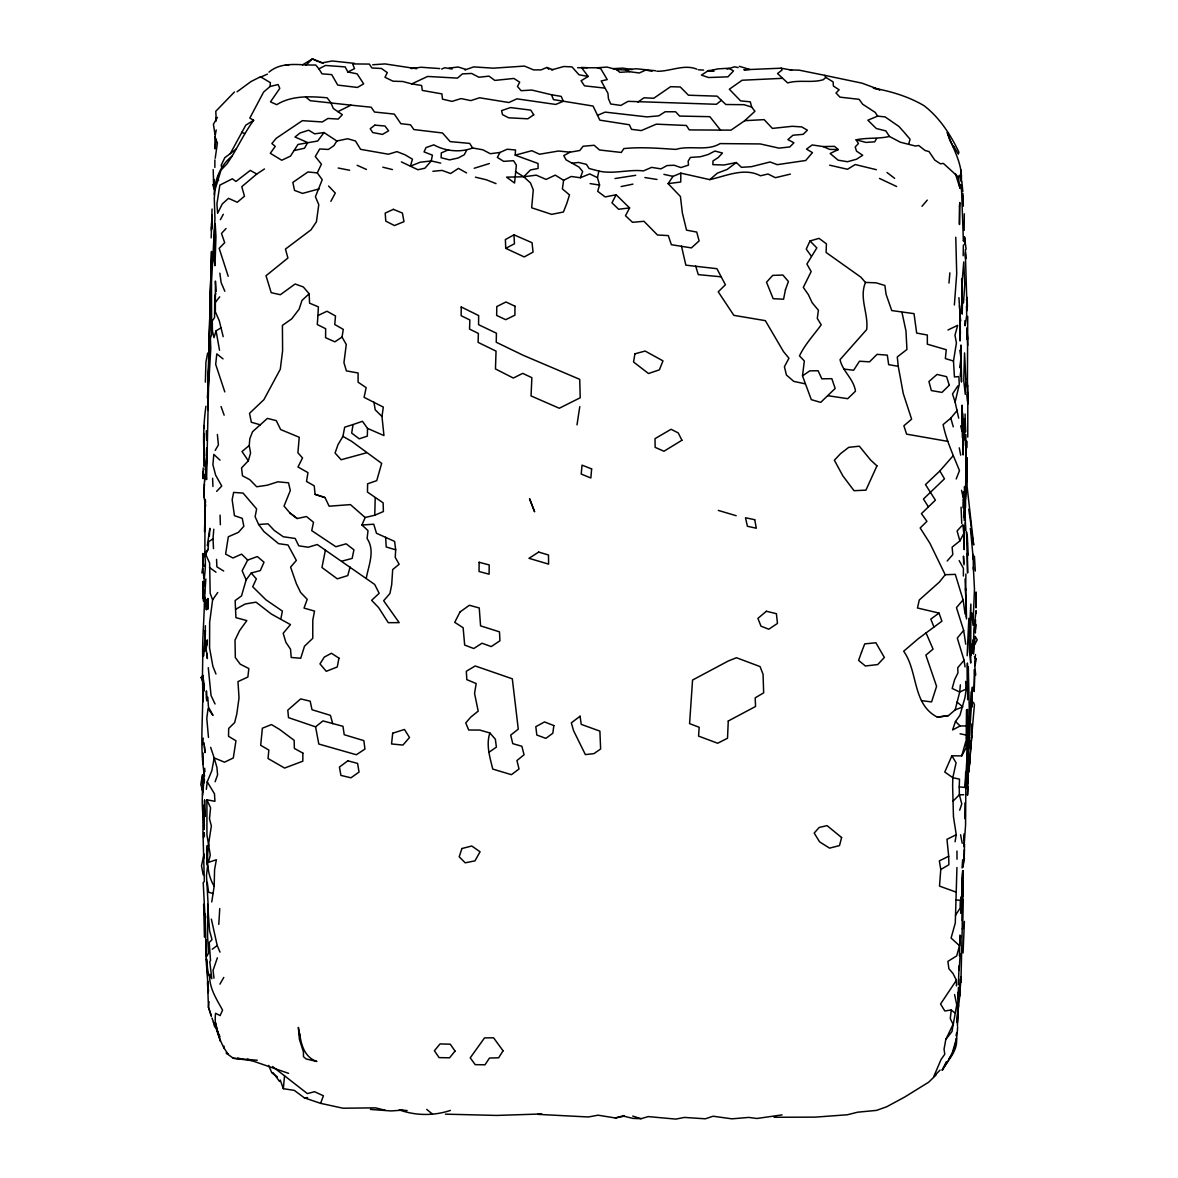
<?xml version="1.0" encoding="UTF-8"?>
<svg xmlns="http://www.w3.org/2000/svg" width="1178" height="1178" viewBox="0 0 1178 1178"><rect width="100%" height="100%" fill="white"/><g stroke="black" fill="none" stroke-linecap="round" stroke-linejoin="round"><path stroke-width="1.5" d="M214.867 167.409L214.867 159.884M962.897 894.441L962.573 880.805L962.779 896.325M965.724 488.443L966.048 440.631L965.504 507.733M967.756 437.126L967.801 397.001M969.096 636.238L970.863 604.064L970.716 663.052L969.391 651.375L968.831 618.362L967.138 655.748M203.75 466.194L204.383 433.504M202.911 778.113L202.896 784.842L202.94 775.198M214.205 194.664C214.322 180.381 220.507 164.949 231.992 156.247C239.222 144.217 245.348 131.627 253.653 120.274L249.81 118.094L263.592 92.075L270.086 86.48L278.141 84.551L279.79 88.394L270.498 101.838L276.712 104.695C291.526 95.374 310.315 96.287 327.145 97.803L330.885 102.736L333.315 108.494L342.312 114.664L338.248 119.066L327.955 118.463L322.301 121.952L302.348 120.671L276.226 138.297L271.882 143.525L275.24 146.381L270.307 153.302L281.748 160.252L290.48 156.129L297.975 144.467L317.677 141.021L324.038 132.569L336.834 141.007L347.657 138.739L355.462 140.977L360.601 149.341L388.387 154.215L396.971 151.638L404.996 154.789L412.447 159.177L410.415 166.186L417.895 169.735L424.919 168.218L431.236 160.944L432.414 155.157L424.051 151.903L425.994 147.589L433.828 144.835C445.034 151.211 460.598 152.816 472.599 147.972L482.818 149.783L490.328 153.714L500.002 152.463L507.144 149.238L515.508 149.974L515.213 155.172L538.007 163.462L538.081 168.469L530.453 169.956L523.724 176.774L506.584 177.142L514.55 183.032L516.376 165.111L513.505 160.694L503.683 161.357L497.337 157.425L500.002 152.463M963.825 525.579L964.193 549.655L964.164 526.728M967.683 699.747L967.418 663.229M204.957 651.301L205.37 625.724M963.368 576.027L963.413 568.311L959.157 560.61M965.194 497.734L964.826 508.793L965.253 488.443M965.931 486.249L965.886 493.346L965.96 483.216M965.032 506.466L965.106 492.433M961.822 887.873L962.735 870.704L962.485 929.206L962.559 872.839M964.222 858.291L964.296 849.706M975.384 633.013L975.487 619.672M205.929 406.233C202.955 427.246 202.837 449.289 205.649 470.243L205.473 479.151M205.311 635.649L205.355 630.377L203.75 655.807M216.119 291.422L215.412 281.056L215.353 311.758L219.211 320.593L223.187 336.613M790.409 174.108L775.389 177.687L768.012 174.005L760.443 175.787C744.437 167.261 726.119 175.964 709.804 179.63L680.825 173.137L680.737 182.03L668.103 183.621L680.428 196.505L682.371 212.968L686.538 230.152L696.728 232.066L699.114 240.916L691.427 247.895L671.372 244.7L668.294 235.6L657.471 234.996L643.983 221.302L632.498 222.303L625.489 215.721L629.597 207.932L616.138 194.768L605.168 196.932L597.688 191.307L599.558 185.079L597.482 177.642L598.851 171.06C613.885 174.418 628.492 169.131 643.409 170.913L651.596 167.379L660.946 168.866L667.101 165.553L674.125 165.244L680.884 167.585L688.482 165.097L688.158 161.18L690.396 157.44L700.38 156.748L708.184 154.509L714.913 151.034L722.482 153.037L718.182 157.587L712.984 160.944L712.852 164.64L723.984 165.008L736.324 162.52L741.448 167.335L751.476 166.672L770.073 161.975L777.244 164.67L805.723 160.488L812.452 152.625L806.503 149.105L812.143 144.953L823.142 146.558L834.525 146.367L838.294 149.577L830.151 153.493L838.147 160.179L847.468 161.725L856.553 159.221L862.694 155.275L856.524 151.137L855.184 146.956L858.453 143.539L856.097 139.814C867.17 137.473 878.376 139.033 889.434 136.471L900.331 142.214L915.277 145.998L918.766 145.512L925.039 150.46L929.059 151.609L934.758 160.075L940.412 163.801L943.372 163.403L958.332 177.024L959.908 188.009L960.615 184.445L961.601 190.954L963.383 240.989L964.473 236.837L966.107 249.191M965.504 499.192L965.577 492.271M964.252 840.312L964.252 834.996L964.237 846.805L964.222 845.465M971.055 655.115L972.41 643.365L973.396 653.79L973.867 629.582L976.076 610.675L975.929 613.473M960.32 333.875L960.188 313.186L960.055 340.972L960.365 332.402M206.165 474.925L206.68 447.993M965.415 445.402L965.562 434.211L965.68 443.723M962.22 928.882L960.909 982.202L960.733 980.258M209.905 311.331L207.726 410.342L211.51 251.429L207.549 398.208L208.697 368.876M218.784 924.406L219.756 908.562M964.473 236.837L964.738 244.523L964.944 238.368L965.091 243.316M966.932 447.699L967.02 441.352M962.014 901.096L961.97 904.189L961.837 886.239M205.252 500.753L204.619 531.572L205.134 499.384M202.439 677.041L202.837 651.331L202.704 656.647C202.189 634.515 205.046 612.265 204.28 589.898L204.383 593.3M203.809 688.453C203.544 696.596 205.06 680.56 202.542 679.294M213.189 169.558L213.807 189.01M961.734 523.385L961.057 507.158M964.252 431.177L964.105 440.012L964.414 421.901M970.348 744.04L970.274 749.017L971.011 741.124M206.724 457.388L205.811 473.998L206.592 479.549L208.535 386.796L210.788 348.423L210.391 338.277L211.613 334.596L211.51 282.028L214.956 218.725L214.278 198.184L215.103 189.555L221.008 170.088L227.163 163.639L231.992 156.247M212.055 209.021L211.186 237.882M203.617 837.956L203.706 832.758M204.309 827.133L204.354 824.055M202.557 795.165L202.572 775.625M962.647 422.107L962.058 405.114L962.573 437.877L962.397 412.786L962.765 429.455M959.908 986.546L959.746 995.219L960.247 979.036M963.162 255.729L963.398 244.936M959.952 935.052L959.437 955.962M203.22 686.524L203.117 701.764M957.154 1022.887L958.141 992.141M213.63 182.207L213.704 179.041L213.881 183.65M211.76 901.95L214.175 886.18C203.338 868.466 208.447 845.406 211.363 825.925L209.493 818.872L210.567 807.799L206.901 799.818L214.941 801.29L214.47 793.795L207.225 781.809L211.819 770.721L214.19 757.925L210.641 747.353M956.948 867.523L955.299 922.963L951.088 938.071L959.525 945.713L956.669 955.918L947.922 961.366L948.864 968.699L952.987 973.44L956.389 980.287L956.477 985.957M965.459 496.645L965.71 486.529M961.542 895.825L961.351 901.008L961.248 897.238M967.58 709.406L966.726 761.636L965.15 787.434L959.231 786.919L959.496 779.144L952.811 777.686L944.771 772.032L951.898 755.79L961.734 755.908L966.063 747.927L966.505 709.716M971.408 704.724L972.424 687.127L971.747 707.286L971.467 691.442L968.876 727.268L968.287 747.868L969.258 708.744L968.301 666.719L967.963 677.615M206.489 455.945L206.68 449.039M367.521 428.394L367.33 436.11L359.275 438.82L351.677 433.092L353.047 424.551L362.456 421.297L367.521 428.394L383.954 435.565L381.966 416.467L383.321 407.102L364.09 397.339L366.137 387.65L358.097 382.187L358.097 372.984L346.406 370.893L343.947 362.647L346.273 344.506L342.047 337.055L343.284 329.384L334.758 324.495L335.494 315.969L326.983 311.228L317.942 315.571L317.28 324.539L325.658 328.721L325.584 337.688L334.846 341.841L342.047 337.055M206.356 789.334L207.225 781.809M965.665 772.208L965.15 787.434M204.383 483.996L203.927 496.866L205.679 505.98M209.802 307.193L211.112 267.818M203.176 790.07L204.457 770.574M958.126 998.591L958.465 987.326M964.178 844.773L965.562 825.233L965.827 788.48L966.431 783.547L966.947 785.903L967.462 783.93L968.213 753.935L971.364 706.226M211.834 220.639L211.687 224.718L212.04 214.691L211.377 230.49M204.751 555.088C207.137 570.535 201.732 585.584 203.426 601.133M207.151 644.881L207.313 639.89L206.179 649.049L207.372 658.605L207.137 653.378M963.854 517.481L964.487 505.598L964.222 520.455M963.471 507.512L963.751 499.045M211.642 228.164L211.834 222.76L211.598 229.224M209.375 536.373L209.861 528.318L207.299 545.635M215.972 674.022L212.879 666.292L209.581 648.077L209.655 622.323L212.614 599.867L210.17 593.256L209.625 563.025L205.708 554.426L208.05 549.434L208.624 541.747L213.027 538.802L213.763 529.231M973.396 653.79L975.207 636.37L977.195 639.816L974.677 644.719M966.932 461.32L967.197 470.331L967.138 457.727L967.094 486.47L973.691 545.002L971.202 529.629M205.355 382.173L205.914 362.25L207.637 353.061M955.078 841.784L956.256 834.731L953.458 816.766L952.634 785.888L952.811 777.686L956.08 762.799L951.898 755.79M961.145 976.68L959.569 996.367M964.973 802.807L964.841 818.71M961.528 896.414L960.644 913.274M957.419 1025.832L958.391 1005.07L957.449 1022.313M205.841 579.002L204.648 595.98L206.857 606.169L205.929 599.484L206.356 609.895L206.327 599.543M962.22 313.819L962.485 300.405L963.457 302.937L964.782 284.723L963.751 261.899L961.911 284.266L962.22 313.819L961.675 278.906L961.911 284.266M960.232 953.562L959.172 969.98M975.413 629.597L975.664 624.369L975.207 631.261M204.354 779.645L204.206 782.84L204.383 779.409M299.668 1035.918L298.373 1027.407L299.418 1039.335L303.453 1051.998L303.453 1056.637L306.147 1058.963L316.867 1061.481C304.925 1057.535 300.876 1044.901 299.786 1033.459M802.512 375.87L809.772 370.864L818.106 370.746L821.832 378.83L831.83 378.683L835.173 388.46L820.683 402.39L811.303 399.651L802.512 375.87L804.324 360.924L799.464 355.889C805.104 344.123 813.703 335.229 821.199 324.804L817.282 318.399L818.401 310.241L812.187 302.761L808.358 294.618L803.308 287.388L811.171 271.558L806.901 264.034L816.84 247.91L809.993 240.975L806.253 249.118L811.289 256.156M214.175 886.18L214.573 869.703L216.369 859.734L208.491 862.37L210.273 855.081L206.945 834.937L206.901 799.818M317.942 315.571L318.384 306.854L309.564 303.173L309.151 293.764L303.32 286.961L295.118 283.986L280.364 294.721L271.19 292.674L266.022 275.74L287.918 258.026L285.459 249.073L311.007 229.828L316.426 221.788L318.767 204.648L315.409 196.726L322.242 179.689L317.28 172.901L307.973 171.959L292.851 182.384L294.529 190.394L302.555 193.398L319.297 188.863M961.866 890.244L962.838 870.616M964.222 857.628L964.532 844.184M204.795 481.022L203.971 474.189L203.028 478.577L203.176 467.916M964.134 230.446L964.311 213.792M353.047 424.551L344.683 427.187L342.931 436.375L351.589 441.294L381.672 463.381L376.739 480.639L367.61 483.805L367.462 492.065L383.13 502.844L383.395 511.532L374.766 515.228L365.151 517.51L361.955 525.005L373.75 524.21L376.474 533.266L394.615 541.409L395.69 549.817L395.234 557.371L399.136 564.262L392.686 569.548L391.685 584.789L389.933 593.491L383.66 600.736L399.165 622.632L388.254 622.691L378.639 607.612L371.63 600.324L379.169 593.3L374.678 584.45L317.265 544.516L308.209 547.225L298.756 545.826L295.177 538.449L283.309 536.756L274.268 530.439L268.024 523.827L258.645 524.49L255.111 516.715L256.627 508.955L243.11 493.111L233.642 492.404L232.154 499.752L234.451 515.684L242.256 518.335L243.846 526.286L238.412 532.368L228.311 536.77L225.616 554.102L232.949 558.004L241.564 554.146L247.674 560.065L257.364 556.561L264.019 562.201L260.294 570.594L251.194 573.038L246.143 579.885L241.519 595.906L235.129 600.589L235.924 617.655L246.835 620.6L239.605 630.598L235.011 640.096L235.335 657.589L240.238 664.201L248.838 668.544L247.866 677.041L237.971 681.606L239.031 697.906L236.793 714.059L234.628 722.615L228.679 728.431L228.532 736.309L235.953 740.771L233.288 757.999L224.512 762.181L214.19 757.925L216.899 767.334L217.591 774.785L215.118 781.75M965.371 253.918L966.843 302.201L966.475 299.345M968.89 769.823L969.715 759.383L969.288 760.384M973.411 569.74L973.19 554.411M958.362 984.808L959.098 965.798M374.766 515.228L375.208 497.705M956.256 834.731L946.979 839.31L948.673 856.273L939.352 860.868L940.766 869.511L939.514 886.106L955.682 891.967M967.786 782.972L968.345 775.08M216.163 139.284L214.985 148.899L214.926 136.898L216.222 129.963M203.927 496.866L204.471 480.83M204.869 553.601L205.001 509.5M967.963 746.852L965.827 788.48M962.058 867.995L962.662 859.807M270.086 86.48L270.38 82.666L260.471 76.776L251.002 81.547L237.072 91.781M970.112 756.865L971.806 735.808L971.305 737.973M204.398 813.365L203.809 807.092L202.969 831.904L204.339 881.468L203.22 882.631L205.119 919.65L205.59 917.25L205.222 914.04L206.076 959.26L208.418 991.316L207.961 981.51M967.226 481.507L967.153 467.239M341.914 561.14L352.134 558.416L353.93 549.831L346.17 543.824L335.848 546.739L311.743 530.645L313.495 522.252L306.486 516.538L297.165 518.526L289.979 513.048L284.031 506.084L290.333 490.519L288.507 482.818L277.92 481.802L267.141 485.233L256.686 486.764L249.839 479.711L242.491 475.779L241.549 467.902L248.337 460.804L250.575 453.029L249.235 445.505L249.824 438.746L252.548 431.708L267.406 418.381L276.285 420.634L280.659 429.558L299.241 437.274L297.901 452.779L302.525 457.947L297.99 466.989L307.959 472.628L306.53 481.463L314.231 485.837L315.086 494.348L325.01 497.572L329.133 506.201L350.44 504.611L365.151 517.51M288.581 1073.349L251.768 1060.627L233.273 1058.256L226.132 1053.044L228.223 1054.354L223.879 1047.86L224.026 1046.152M948.967 283.029L949.866 272.869M974.692 663.17L975.472 654.541M965.901 573.936L965.651 590.487M957.64 1026.848C956.948 1038.186 955.667 1050.261 948.555 1059.596L952.118 1053.456L956.507 1038.333C957.979 1050.761 947.951 1060.141 942.253 1070.125L946.243 1061.82M960.379 684.86L959.702 692.031L955.181 709.848L948.437 715.62L937.379 717.166C912.096 704.223 918.28 671.681 903.673 651.228L918.398 638.623L941.899 621.189L939.028 613.075L917.471 607.995L919.296 599.97L939.484 581.976L945.183 574.731L955.299 574.363L963.103 599.882L965.091 614.091M969.258 766.318L969.995 758.47M209.007 1001.609L208.462 1007.293L211.304 1016.364M954.371 304.999L956.713 273.635L955.77 237.264M963.781 858.644L962.956 867.214L964.134 859.263M204.103 600.235L204.427 596.981M972.616 646.766L973.352 639.463L973.499 643.159M202.852 596.436L203.087 589.722L203.176 597.437M971.099 619.495L971.791 612.899L972.999 625.253L974.471 589.133L973.352 567.03M958.686 418.146L955.122 402.081L959.275 384.514L958.892 376.607L954.43 376.96L953.488 361.028L956.418 342.975L954.975 335.215L957.67 325.319L947.966 330.002M959.525 945.713L960.63 935.656M954.592 994.6L956.742 1004.775L951.986 1031.486L945.816 1039.438L944.049 1049.127L944.771 1054.207L941.075 1059.493L933.771 1076.545L940.059 1070.095M202.778 474.763L203.176 471.333M956.389 980.287L940.559 1004.009L944.815 1010.974L951.25 1010.002L950.278 1018.587L953.105 1024.3L945.816 1039.438M971.379 735.69L971.835 723.969M203.499 681.473L203.043 675.377L201.143 677.571L204.354 685.331L203.765 691.28M204.162 829.503L204.56 800.26M203.249 788.17C200.849 801.968 203.47 815.515 203.632 829.386M597.482 177.642L589.722 173.917L580.342 177.745L571.197 176.479L563.599 180.293L562.377 188.907L569.504 194.915L566.809 203.396L563.423 212.011L551.672 214.352L531.661 207.784L533.281 189.894L530.453 182.885L523.724 176.774L515.508 171.649M385.294 1110.294L375.561 1107.85L343.019 1108.218L320.593 1103.344L304.38 1097.852L294.309 1090.386L283.353 1088.693L284.531 1075.794L272.516 1066.532M579.782 406.646L576.999 424.86M962.338 920.769L962.647 899.315M201.909 572.979L203.146 564.91M959.525 990.831L960.099 987.223M202.395 774.874L200.805 784.474L202.955 791.822M203.22 738.15L202.763 744.746M967.403 386.782L967.727 316.396M974.913 666.056L976.15 659.4L974.824 657M956.065 1035.771L956.624 1032.812M489.886 732.952C485.837 744.967 489.945 757.277 492.743 769.072L511.429 774.682L519.027 768.969L516.936 760.561L524.048 754.745L521.854 746.263L512.769 743.657L510.707 735.101L518.276 729.153L512.312 678.808L475.205 665.968L466.326 671.269L466.812 679.632L476.177 683.549L474.557 693.415L478.194 711.129L470.655 717.211L465.752 722.939L468.726 730.021L479.711 730.051L489.886 732.952L495.364 739.224L496.38 747.102L488.885 752.359M325.422 549.993L321.962 567.501L337.32 578.84L347.79 575.586L350.072 566.957M205.87 946.67L206.165 948.231L205.841 939.691L206.548 956.698L208.506 953.223L207.578 935.936L208.02 902.451L206.474 875.696L207.578 865.963L206.724 863.901L206.724 846.084L208.668 845.274M965.665 741.963L961.734 755.908M258.645 524.49L264.005 531.631L278.582 543.662L287.992 544.987L296.341 560.433L290.583 567.133L296.355 583.655L300.626 592.475L307.208 599.322L304.027 608.098L314.526 611.073L312.788 620.158L312.759 638.329L304.498 646.221L300.729 658.252L291.231 657.471L290.51 649.181L285.886 642.319L283.176 633.278L290.465 624.605L280.776 619.275L282.396 611.102L265.904 599.779L252.71 586.762L256.348 578.869L251.194 573.038M956.978 1020.119L960.085 992.892M215.221 158.235L217.4 143.009L214.926 136.898M203.603 855.964L201.512 865.801L203.161 874.812M809.993 240.975L819.019 238.354L826.411 243.817L826.102 252.46L860.809 277.11L865.462 282.44C858.953 298.093 868.613 313.731 866.684 329.56L840.032 359.658C842.653 371.526 853.814 378.992 855.478 391.214L847.689 398.694L828.031 395.72M366.343 577.883C368.714 564.998 375.281 550.686 367.109 538.552L368.007 530.615L361.955 525.005M908.768 143.863L910.064 139.24L904.336 132.496L898.976 126.488L885.061 116.887L877.625 116.136L867.862 120.2L876.285 128.505L885.9 130.92L889.434 136.471M967.506 789.613L967.933 786.86L967.521 795.297L968.699 761.533L969.627 760.532L974.412 704.739L973.514 702.324M963.059 952.928L964.414 921.432M959.687 810.214L961.778 803.897L959.363 794.752L959.231 786.919M967.374 663.42L967.403 682.253L964.9 697.877L959.952 715.282L955.461 721.525L952.59 729.948L960.188 725.942L966.888 725.942M580.342 177.745L582.668 171.473L578.943 167.026L566.103 159.855L563.761 155.629L570.108 152.183L579.812 150.504L583.081 146.263L594.168 145.277L599.499 149.989L621.292 152.463L623.854 148.59C640.95 146.838 658.635 148.295 675.833 149.4C690.337 145.041 706.829 151.623 720.082 143.598L760.193 143.937L779.026 148.133L789.82 146.941L793.928 142.774L787.891 139.622L792.985 135.22L803.175 134.336L807.357 130.213L801.762 126.915L792.249 126.296L772.37 128.402L764.139 119.626L744.717 120.686L730.993 130.154L689.263 129.919L686.406 125.472L656.293 124.161L641.318 130.581L631.511 129.344L629.346 124.75L599.838 120.156L593.079 106.049L553.483 99.615L551.495 94.755L531.823 90.058L521.118 90.691L517.481 86.465L519.689 82.18L513.902 78.455L494.804 80.413L489.003 76.143L478.886 77.247L471.598 73.448L462.394 73.89L457.491 78.116L427.614 76.452L411.785 83.888L402.832 81.503L392.996 81.194L384.985 77.292L387.297 72.624L381.495 68.486L371.895 67.985L369.362 64.083L352.605 63.921L354.549 68.633L347.878 71.991L345.154 66.896L325.496 65.453L318.885 68.839L315.733 64.981C299.904 65.585 282.411 60.814 268.967 72.123M320.593 1103.344L323.42 1095.79L314.57 1091.711L307.37 1093.596L284.531 1075.794M957.729 1007.514L958.347 1005.879M956.227 478.96L959.466 470.626C953.473 455.547 946.405 440.719 943.107 424.61L950.793 418.146L957.346 410.238M220.963 327.823L216.075 330.871L213.969 337.615L212.438 331.047L212.276 320.946L214.558 317.515L214.749 296.723L215.736 293.455M217.37 957.817L213.056 970.392L213.984 978.152M317.28 172.901L321.417 164.154L315.292 156.527L319.709 148.988L328.382 149.444L333.904 145.66L336.834 141.007M247.674 560.065L242.138 570.77L246.143 579.885M466.473 150.534L464.265 154.774L458.051 158.029L449.584 159.884L441.102 157.734L441.323 152.904L448.553 149.753M616.138 194.768L611.956 202.837L618.627 209.257L629.597 207.932M221.847 168.204L221.184 165.2L224.851 157.616L230.27 153.641L245.79 125.162L253.653 120.274M959.893 540.908L963.81 533.443L962.882 524.652L957.081 530.954L959.893 540.908L952.118 547.137L952.796 554.573L947.186 560.978M330.841 201.379L335.288 193.089L328.603 186.036M220.389 219.682L223.319 214.263M876.535 138.533L874.739 141.816L865.977 142.42L856.097 139.814M219.903 984.16L223.776 977.431M215.206 450.394L218.401 444.901L217.385 434.52M217.429 117.402L213.409 124.264L215 134.336M342.931 436.375L338.012 444.607L335.067 453.029L341.134 459.744L366.343 452.853M942.253 1070.125L948.054 1060.907M955.476 915.335L960.114 908.164L960.306 900.169L955.697 900.095M958.332 177.024L959.481 175.272L961.277 181.5C962.882 163.58 952.722 148.472 947.23 132.363L949.969 140.58L954.268 148.443L953.812 146.44L958.288 154.141L958.921 152.183C950.499 134.616 939.838 117.903 924.112 105.725C908.547 96.537 891.054 91.31 873.428 88.144M958.038 385.707L952.516 393.938L955.122 402.081M668.103 183.621L673.006 176.376L680.825 173.137M212.614 599.867L217.724 592.505M215.427 302.304L219.712 296.812M205.708 554.426L203.985 556.634L203.603 554.205L208.05 549.434M952.973 455.96L939.838 470.964L925.481 484.6L935.406 500.149L921.432 513.652L926.939 521.339L920.18 527.98L929.943 543.323L945.183 574.731M963.103 599.882L956.462 607.612L963.663 630.407L957.287 638.078L964.075 660.24L965.047 666.895M964.075 660.24L957.714 667.779L957.964 672.844L954.607 679.677L952.177 688.453L959.702 692.031L966.034 689.13L965.665 681.37M922.006 206.283L927.263 200.113M202.896 675.612L201.143 677.571L203.264 677.424M226.029 228.532L221.479 233.45L224.689 242.683L219.167 248.352L228.208 276.285M216.649 491.359L221.744 486.028L215.633 475.161L212.909 464.706L213.822 454.399L220.006 460.127M234.451 91.987L215.78 111.292L216.266 120.377M953.031 801.187L959.363 794.752L963.722 794.752M305.971 65.202L312.332 58.9L322.374 62.817L332.181 60.976L354.416 63.347M936.127 1074.881L928.735 1082.155L904.748 1097.013L886.622 1106.805L876.476 1110.398L857.761 1112.179L847.291 1114.771L815.235 1117.127L774.093 1117.274M790.114 69.9L799.185 70.165L824.718 75.348L825.749 77.35L823.363 79.677C811.936 83.24 799.376 79.5 787.655 82.931L777.539 73.537L782.045 70.047L781.176 68.191L743.878 69.767L749.738 69.414L739.298 66.336M309.151 293.764L301.98 300.434L299.109 309.21L291.688 318.899L282.411 325.393L282.602 350.808L280.29 369.229L263.887 399.681L249.515 413.331L251.356 422.254L260.426 424.86M709.804 179.63L717.373 173.137L727.165 169.441L736.324 162.52M249.235 445.505L242.005 451.527L248.337 460.804M315.571 726.841L322.949 720.907L342.96 726.296L344.226 734.719L363.855 740.638L364.944 749.075L356.345 754.745L318.811 744.04L315.571 726.841L288.507 717.638L287.8 710.128L300.67 698.907L310.197 701.204L312.008 709.73L330.4 715.341L332.756 723.719M744.717 120.686L754.921 111.292L751.652 107.065L744.01 104.695L725.869 104.503L721.392 100.351L716.43 104.282L628.11 101.337L620.806 105.431L610.675 103.988L608.437 98.643L607.936 93.298L601.192 80.958L607.23 79.589L600.824 68.795L597.275 67.779L577.632 67.72M230.27 153.641L236.336 148.884M256.76 174.035L241.784 186.684L244.479 196.211L237.279 202.263L228.517 198.346L222.274 203.941L217.621 213.336L216.914 203.985L219.844 185.123L232.346 178.791L235.939 181.471L250.281 170.398L256.76 174.035L264.461 168.969M212.246 949.232L217.208 945.536L211.348 919.09M939.028 613.075L930.826 619.098L933.889 626.932M637.946 102.088L644.013 97.803L653.761 98.26L670.606 86.686L680.295 86.981L688.453 95.212L717.166 96.169L721.392 100.351M707.374 71.24L701.44 75.083L708.493 77.527L727.93 76.835L733.526 70.93L728.74 68.236L717.873 68.884L707.374 71.24L713.353 70.4M302.51 64.893L312.332 58.9L318.428 61.624M587.454 67.691L581.417 67.47L588.205 76.437L581.078 80.752L584.479 85.847L604.285 88.041M472.599 147.972L469.698 143.407L450.143 141.61L442.486 132.981L413.876 129.565L410.489 124.794L400.859 123.69L394.277 114.089L374.486 112.028L371.188 107.213L350.956 105.151L337.895 111.66M940.766 869.511L948.894 864.74L948.673 856.273M513.961 234.834L505.377 239.59L505.745 248.337L524.239 256.937L533.045 252.107L532.058 242.712L513.961 234.834L514.462 243.772L505.745 248.337M235.703 609.217L245.245 603.99L256.024 602.164L271.396 614.062L280.776 619.275M259.926 77.483L267.45 74.081M597.467 115.356L605.139 112.116L646.913 116.887L658.738 115.856L665.158 111.763L675.627 111.777L679.588 116.077L709.863 116.681L720.597 130.228M441.662 69.046L444.872 67.706L452.102 69.046M552.953 69.752L546.842 67.47L541.041 69.9L533.56 69.885L524.46 66.086L493.287 68.177L473.733 66.896L464.942 69.914L465.649 69.369L458.198 66.999L449.171 68.088M551.422 69.958L563.776 66.513L571.993 66.896L579.002 74.788L588.205 76.437M955.181 709.848L962.809 706.947L957.037 702M474.219 168.263L489.371 163.551M515.213 155.172L531.823 150.71L539.524 154.23L558.475 151.02L570.108 152.183M726.988 69.134L734.616 66.807L738.164 67.588M537.698 1114.344L588.323 1116.98L598.085 1115.198L615.372 1117.981L623.942 1116.214L632.836 1118.378L641.009 1118.688L648.253 1116.597L675.848 1119.1L684.418 1117.421L705.342 1118.805L713.088 1116.229L731.936 1118.835L748.766 1117.407L756.894 1118.482L782.089 1114.889M615.372 1117.981L624.031 1115.551M450.408 1110.427C433.754 1115.993 415.539 1115.757 399.254 1109.882L407.117 1110.56M294.367 150.475L304.498 148.222L307.708 142.538L294.986 137.016L300.066 132.996L308.665 130.198L314.629 133.836L324.038 132.569M635.708 175.301L614.975 178.526M621.13 186.551L632.925 184.136M937.379 717.166L948.437 715.62M411.107 68.589L421.002 67.249L439.689 68.56M597.275 67.779L607.009 67.072L616.492 69.576L626.122 70.003L635.914 68.736L655.763 70.768M523.724 176.774L536.24 175.154L546.121 179.424L555.25 175.124L563.599 180.293M571.728 163.182L578.619 162.461L586.467 164.36L589.029 168.469L598.851 171.06M432.886 171.281L442.044 170.412L450.644 173.505L458.433 168.395L466.606 172.93M304.38 1097.852L307.591 1097.601M651.994 71.328L645.824 70.032L639.315 72.977L629.435 71.696L619.878 72.359L616.492 69.576M372.719 64.761L385.044 63.921L416.659 68.722M402.596 1110.147L391.067 1110.942L370.393 1109.411M233.273 1058.256L257.246 1060.259M612.943 68.663L622.691 68.118L632.306 69.546M541.747 1113.961L496.748 1115.433L445.417 1114.152M782.325 78.337L742.125 80.237L729.329 89.233L740.594 100.866L750.298 101.838L751.652 107.065M656.971 71.254C670.179 71.578 684.079 63.862 696.89 69.178M838.294 149.577L829.562 149.37L823.142 146.558M865.462 282.44L876.034 282.808L884.899 285.488L886.092 294.353L891.746 310.565L914.025 313.642L916.661 333.079L927.336 335.008L927.336 344.197L946.258 349.719L945.36 358.583L953.488 361.028M698.392 69.796L703.59 70.091M285.474 65.099L288.654 65.335M804.883 383.763L793.722 381.363L786.448 375.046L784.415 366.697L788.951 358.215L783.473 351.559L765.347 320.652L733.865 315.351L718.241 291.82L725.383 284.752L716.916 268.687L685.861 265.168L681.473 246.128M720.671 276.771L698.304 274.636L695.668 266.066M350.956 105.151L310.285 100.704L305.544 96.861M843.698 369.067L853.652 370.231L859.469 361.219L869.511 361.837L877.08 354.342L887.314 355.152L888.668 364.65L898.254 366.314L903.261 393.555L911.61 419.162L903.879 425.788L906.618 434.152L947.789 441.367M921.446 700.63L931.577 701.926L936.584 686.347L925.864 655.13L933.064 649.122L925.982 632.807M708.788 70.385L714.045 71.181M644.881 177.554L657.029 179.468M590.134 183.591L599.558 185.079M411.785 83.888L421.636 85.493L422.313 90.426L441.912 93.887L442.486 99.143L452.043 101.382L461.069 98.569L470.788 100.616L479.564 97.774L508.867 102.515L516.921 98.834L555.736 104.444L563.334 101.293L561.229 96.39L551.495 94.755M829.651 165.185L847.497 169.264L855.243 164.552L876.388 169.706M781.176 68.191L791.704 70.15M338.219 168.027L349.645 170.265M347.878 71.991L357.125 73.831L363.649 83.844L357.42 87.452L337.733 85.081L331.725 74.612L321.992 73.831L318.885 68.839M960.07 733.791L966.225 735.043M663.906 174.359L673.006 176.376M319.945 62.316L323.405 63.111M440.719 163.109L431.236 160.944L420.31 162.181L410.415 166.186L401.389 161.901M824.718 75.348L862.119 83.182L879.937 89.837L873.605 88.129M475.441 177.171L486.234 179.748L496.026 183.621M382.835 167.202L392.421 169.573M237.676 1057.991L242.653 1059.272M736.176 515.714L718.33 510.413M213.159 893.498L208.639 892.276L207.269 882.41M395.69 549.817L386.222 546.975L385.633 537.256M632.763 1116.081L641.009 1118.688M315.086 494.348L325.01 497.572M247.498 1059.081L251.768 1060.627M241.637 132.289L244.685 133.526M357.17 165.303L366.476 169.455M896.649 186.522L879.495 178.438M626.122 70.003L629.435 71.696M825.749 77.35L833.111 81.886L833.391 86.053L839.148 89.793L835.997 92.974L839.943 97.141L859.115 99.335L862.635 104.209L875.225 112.411L877.625 116.136M223.687 571.065L216.885 566.839L216.546 559.359M209.463 567.487L215.986 572.213M277.463 1076.972L271.809 1072.834L268.687 1065.383M289.979 513.048L297.165 518.526M886.99 172.474L894.632 178.349M223.04 358.878L216.796 353.886L215.692 364.385L224.792 391.891M951.25 1010.002L954.592 1012.697M426.716 1109.396L432.459 1114.108M546.842 67.47L548.83 69.311M955.461 721.525L960.188 725.942M381.966 416.467L375.222 409.841L373.912 402.14M279.554 1081.448L273.002 1072.613M974.397 656.75L976.15 659.4M928.382 506.834L923.449 499.016L944.476 478.813L939.838 470.964M220.021 1036.846L214.529 1024.742M207.652 904.292L209.581 930.708L212.011 939.646L209.228 942.459L210.523 960.585L209.772 961.704L211.804 978.697L209.684 974.25C208.918 987.679 216.399 998.856 222.554 1010.091L220.124 1015.598L215.603 1013.286C213.733 1025.051 218.637 1037.435 223.879 1047.86M205.119 469.242L205.649 470.243M952.855 145.645L954.268 148.443M215.044 703.973L211.039 695.491L208.27 667.676M224.821 291.246L221.14 282.602L219.859 273.193M217.208 945.536L220.006 952.133M211.952 1018.042L213.895 1023.078M280.261 1080.079L283.353 1088.693M221.052 406.498L224.144 415.142M211.274 1015.465L208.462 1007.293L207.578 983.056M955.373 173.637L959.908 188.009M901.995 312.464L905.97 330.959L906.942 349.468L897.283 356.949L898.254 366.314M950.793 418.146L953.267 426.834M212.806 184.475L213.969 188.598M220.33 1041.249L216.016 1025.773M213.321 1021.989L214.691 1026.936M966.623 541.158L967.344 543.824L966.52 531.838L967.594 573.023L967.418 553.365L968.228 555.118L967.226 534.945M204.56 775.993C198.949 744.069 204.133 711.085 202.41 678.616M960.688 425.803L961.984 431.207M961.557 490.269L963.192 497.734M215.721 1023.108L217.797 1032.797M968.758 509.294L971.29 526.978M217.665 176.288L218.534 180.499M219.52 350.264L216.075 330.871M959.275 447.846L960.703 455.15M960.571 834.746L962.235 843.271M963.663 630.407L965.724 644.175M972.306 536.638L970.422 528.333L973.337 559.727M204.03 425.552L204.368 428.468M215.898 117.874L216.237 120.995M202.896 568.591L203.912 578.28M962.838 191.543L961.778 181.088M974.869 666.792L975.708 675.053L974.81 674.538L974.177 691.574L974.265 669.502M204.354 746.072L205.016 752.595L204.044 742.744M964.34 239.09L964.841 244.126M208.477 737.428L206.783 718.374L208.05 708.538L212.997 715.429L208.447 707.021L207.799 697.17M965.562 588.308L966.048 604.726L965.076 579.061M203.676 581.593L204.074 585.849M974.427 556.207L975.31 571.035M207.49 981.568L207.74 984.322M203.912 805.089L205.09 816.383L204.589 800.024M960.865 169.794L961.366 176.376M203.352 598.704L202.704 581.534M204.383 914.864L203.661 904.336L204.427 937.128M958.921 297.666L960.512 321.182L959.496 305.617M959.775 310.609L960.276 317.633M974.795 661.859L975.016 665.01M964.134 855.125L964.384 858.6M202.719 584.715L203.176 591.209M204.177 832.699L204.427 836.365M207.888 987.797L208.226 992.686L207.637 983.821M964.046 564.895L963.501 556.134L963.604 563.158M203.205 585.127L203.853 599.867M965.386 249.692L965.695 258.851L965.4 252.063M213.027 538.802L213.498 548.624M205.37 499.516L205.532 502.741M962.882 195.636L963.339 206.165M965.253 522.782L965.592 530.718L965.106 510.766M967.727 345.434L967.094 327.749L967.374 339.809L967.241 333.683L967.418 338.778M962.662 871.205L962.765 873.723M967.271 310.624L966.873 299.786L966.991 305.927M964.929 320.637L965.121 325.746L966.696 315.616L966.49 306.103M963.383 491.948L963.722 500.576L963.707 491.653M206.341 430.75L206.68 440.263M962.323 413.036L962.72 430.088M212.629 478.268L212.909 486.47M964.178 833.715L964.281 836.822M220.05 515.139L220.36 524.711M203.205 764.331L203.072 753.095M967.756 402.714L967.521 394.394L967.742 404.187M967.153 297.401L967.403 306.722M963.015 199.759L963.059 201.556L962.897 193.487M967.329 382.394L967.624 401.183L967.403 391.965M206.665 700.807L206.415 690.926L206.562 698.937M965.091 414.067L965.489 432.135L965.194 418.602M966.505 618.951L966.151 600.662L966.24 616.977M202.395 785.505L202.498 791.218M967.683 385.28L967.86 395.558M963.221 454.384L962.794 429.764L963.133 454.958M204.118 854.389L204.162 857.864M963.162 499.413L963.265 507.954M203.927 854.153L203.971 857.834M965.018 502.55L965.121 513.255M204.722 768.306L204.751 771.664M956.963 851.061L957.007 859.233M964.664 493.302L964.649 503.624L964.561 486.485L964.664 493.302M207.858 598.542L207.814 609.07L207.858 598.542M960.983 345.272L961.469 381.746L960.983 345.272M302.864 753.095L302.82 761.194L284.59 768.056L268.039 758.529L268.849 750.062L260.691 745.276L262.37 728.225L271.455 724.573L279.436 729.329L294.176 740.344L294.353 748.428L302.864 753.095M479.107 562.274L479.063 571.521L489.106 574.187L489.194 564.925L479.107 562.274M461.231 306.972L461.158 315.704L469.845 319.974L469.551 329.074L478.371 333.433L478.091 342.371L496.041 351.132L495.467 368.935L513.343 378.05L522.693 373.367L531.867 377.667L531.042 395.926L559.285 408.251L580.224 397.766L579.723 379.345L523.209 355.3L496.247 342.253L496.409 333.212L478.562 324.672L478.651 315.571L461.231 306.972M214.529 230.785L214.146 260.456L215 265.698L215.957 236.498L215.206 223.629L214.529 230.785M514.992 306.221L514.889 315.203L505.701 319.68L496.66 315.454L496.792 306.56L505.951 301.98L514.992 306.221M976.12 599.808L976.017 607.863L976.047 591.974L976.12 599.808M965.857 379.316L965.283 394.38L963.766 380.671L964.546 352.899L965.857 379.316M202.837 558.505L203.043 565.366L202.881 564.056L204.088 566.206L202.807 561.582L202.704 553.572L202.837 558.505M728.269 721.01L727.518 738.253L717.652 743.244L698.569 736.103L699.172 727.282L689.572 723.616L692.561 680.045L728.269 660.991L736.471 657.736L760.06 666.586L763.064 674.317L763.653 692.841L755.186 697.847L755.569 706.461L728.269 721.01M959.481 206.15L959.452 224.556L959.805 202.513L959.481 206.15M969.597 758.823L968.861 772.076L970.186 756.629L969.597 758.823M208.005 972.733L207.799 976.017L206.518 958.951L208.005 972.733M961.145 365.74L960.468 375.591L961.145 365.74M960.806 358.362L960.173 367.948L961.012 358.362L960.261 349.999L960.806 358.362M534.547 511.62L529.585 498.78L534.547 511.62M591.636 468.918L590.855 477.974L581.21 474.071L582.035 465.148L591.636 468.918M392.701 733.202L391.552 743.966L402.935 745.07L409.502 737.487L404.466 729.476L392.701 733.202M553.837 725.574L552.821 733.231L545.87 738.37L536.829 735.043L535.813 726.708L544.516 721.923L553.837 725.574M634.913 353.812L633.543 361.999L648.489 373.514L659.385 369.848L662.978 360.866L645.117 351.044L634.913 353.812M338.94 658.104L337.261 666.969L326.262 671.313L319.974 663.891L324.318 657.088L331.43 653.26L338.94 658.104M785.461 289.655L783.576 299.212L773.166 298.682L766.525 282.234L772.694 275.402L782.884 275.048L788.421 281.498L785.461 289.655M841.607 837.514L839.502 845.583L829.577 848.131L819.608 841.872L814.189 833.052L819.196 827.442L827.03 825.616L841.607 837.514M461.909 848.528L459.199 856.818L465.222 862.826L474.94 860.868L480.079 851.768L471.745 846.01L461.909 848.528M861.516 652.229L858.6 660.387L865.374 665.997L877.698 664.569L884.354 657.471L875.887 642.761L864.726 643.88L861.516 652.229M876.947 465.855L865.933 490.151L854.021 490.696L842.859 475.868L834.363 460.215L840.621 453.604L848.72 447.346L859.351 446.197L870.483 459.906L876.947 465.855M460.009 611.986L454.723 622.337L463.131 627.727L464.677 645.058L473.762 648.533L482.008 643.217L491.241 646.575L499.943 640.773L499.472 631.85L480.565 625.857L479.24 607.951L469.374 605.271L460.009 611.986M503.065 1050.791L498.633 1057.785L489.488 1058.035L484.997 1064.809L475.19 1064.647L470.228 1057.829L484.541 1037.892L493.567 1037.803L503.065 1050.791M455.047 1051.1L449.554 1057.8L439.114 1057.623L434.402 1050.747L440.057 1043.914L450.291 1044.209L455.047 1051.1M949.262 385.235L942.002 392.407L931.356 390.566L928.927 381.525L937.025 374.442L946.582 376.651L949.262 385.235M766.392 611.264L757.91 618.391L761.003 626.195L768.778 629.229L777.465 623.412L776.39 613.679L766.392 611.264M374.869 125.148L370.216 128.726L372.734 132.54L382.467 134.41L388.637 130.817L384.956 126.002L374.869 125.148M580.077 716.209L571.33 722.836L573.583 730.699L585.378 754.612L593.933 753.625L600.633 749.017L599.882 731.126L581.225 724.367L580.077 716.209M347.863 760.797L339.441 767.069L340.898 775.389L350.956 777.804L359.04 772.061L357.582 763.418L347.863 760.797M533.737 114.796L527.803 118.801L508.616 117.8L502.505 114.664L501.578 110.629L510.486 107.566L530.763 110.128L533.737 114.796M538.685 552.084L528.981 558.313L548.609 564.129L548.492 555L538.685 552.084M681.929 440.233L663.965 451.248L655.145 447.36L654.997 438.672L671.033 429.278L678.189 432.886L681.929 440.233M393.349 209.345L385.191 213.115L385.795 221.14L394.439 225.543L403.98 221.641L402.405 213.041L393.349 209.345M754.73 519.719L745.497 517.76L747.412 526.257L756.305 528.23L754.73 519.719"/></g></svg>
